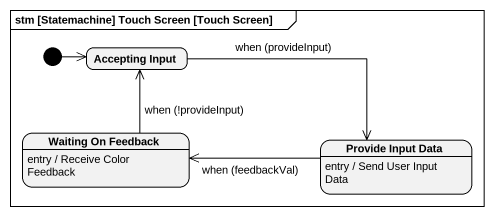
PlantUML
@startuml
mainframe stm [Statemachine] Touch Screen [Touch Screen]
hide empty description
state "Accepting Input" as Accepting_Input
state "Waiting On Feedback" as Waiting_On_Feedback
Waiting_On_Feedback : entry / Receive Color Feedback
state "Provide Input Data" as Provide_Input_Data
Provide_Input_Data : entry / Send User Input Data
[*] -right-> Accepting_Input
Accepting_Input -right-> Provide_Input_Data : when (provideInput)
Waiting_On_Feedback -up-> Accepting_Input : when (!provideInput)
Provide_Input_Data -left-> Waiting_On_Feedback : when (feedbackVal)
@enduml
